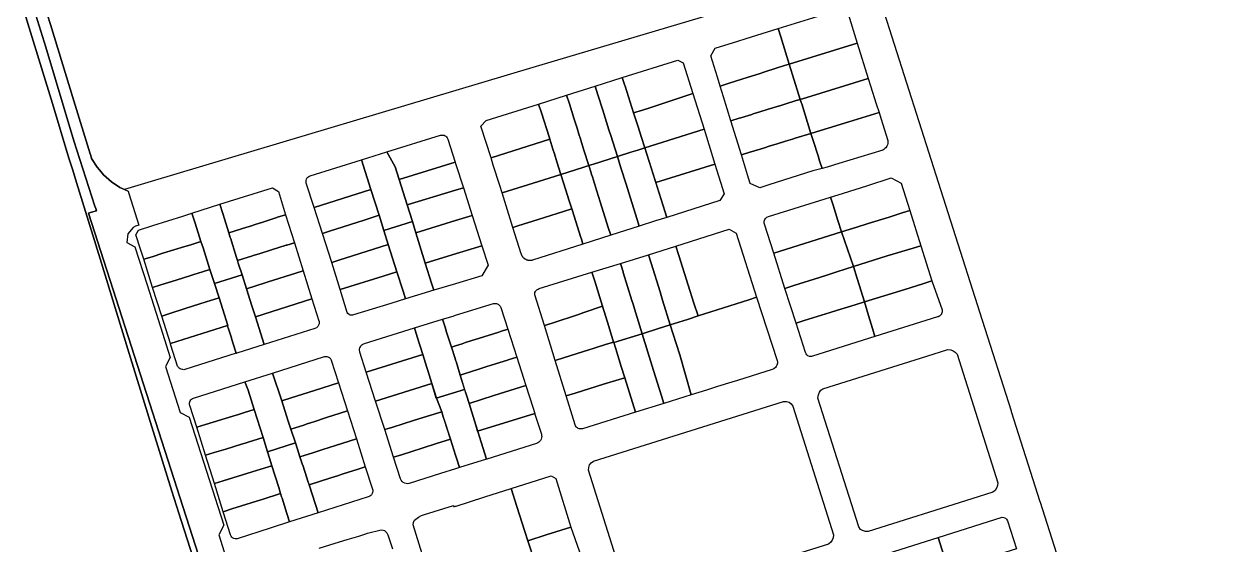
# Model space of a CAD drawing. Header units: metres. Extents: x 3 to 1005126, y 39 to 4383651.
# Drawn here: x 492759.1 to 493170.4, y 4357106.9 to 4357284.2 of the extents above; entities that cross this region are included whole.
import ezdxf

# ---------------------------------------------------------------- set-up
doc = ezdxf.new("R2010")
doc.units = ezdxf.units.M
doc.header["$MEASUREMENT"] = 0
doc.layers.add('TM_Llucmajor', color=7, linetype='Continuous')

msp = doc.modelspace()

# ---------------------------------------------------------------- linework, layer by layer
at = {"layer": 'TM_Llucmajor', "linetype": 'Continuous', "flags": 128}
for points in [[(492758.23, 4357291.55), (492760.85, 4357282.96), (492768.71, 4357257.24), (492774.33, 4357238.65), (492775.63, 4357234.56), (492776.95, 4357230.26), (492779.91, 4357220.46), (492784.9, 4357204.3), (492794.33, 4357173.59), (492801.96, 4357148.94), (492809.31, 4357125.19), (492812.49, 4357115.27), (492817.71, 4357099), (492818.49, 4357096.46), (492807.94, 4357092.97), (492694.18, 4357055.38), (492691, 4357054.33), (492658.11, 4357132.18), (492623.5, 4357214.08), (492552.24, 4357382.7)], [(492820.44, 4357097.1), (492781.02, 4357219.83), (492782.03, 4357220.16), (492783.68, 4357220.68), (492783.43, 4357221.43), (492783.17, 4357222.24), (492775.98, 4357244.54), (492766.41, 4357276.44), (492751.68, 4357323.75)], [(492751.68, 4357323.75), (492766.41, 4357276.44), (492775.98, 4357244.54), (492783.17, 4357222.24), (492783.43, 4357221.43), (492783.68, 4357220.68), (492782.03, 4357220.16), (492781.02, 4357219.83), (492820.44, 4357097.1), (492818.49, 4357096.46), (492817.71, 4357099), (492812.49, 4357115.27), (492809.31, 4357125.19), (492801.96, 4357148.94), (492794.33, 4357173.59), (492784.9, 4357204.3), (492779.91, 4357220.46), (492776.95, 4357230.26), (492775.63, 4357234.56), (492774.33, 4357238.65), (492768.71, 4357257.24), (492760.85, 4357282.96), (492758.23, 4357291.55)], [(493042.56, 4357302.41), (492932.18, 4357269.43), (492802.33, 4357230.62), (492793.2, 4357227.9), (492791.63, 4357228.59), (492788.84, 4357230.5), (492786.14, 4357232.96), (492784.73, 4357234.59), (492783.92, 4357235.51), (492782.04, 4357238.51), (492781.73, 4357239.49), (492781.56, 4357240.02), (492775.96, 4357258.13), (492768, 4357284.11), (492762.93, 4357300.16)], [(493171.76, 4356947.94), (493169.01, 4356946.75), (493166.56, 4356945.68), (493164.67, 4356944.85), (493161.66, 4356943.58), (493160.73, 4356946.11), (493153.53, 4356968.7), (493151.46, 4356975.25), (493141.07, 4357007.89), (493139.35, 4357013.32), (493108.83, 4357109.17), (493104.95, 4357121.33), (493104.89, 4357121.53), (493095.11, 4357152.25), (493095.06, 4357152.42), (493085.21, 4357183.35), (493063.67, 4357250.99), (493046.89, 4357303.71)], [(492762.93, 4357300.16), (492768, 4357284.11), (492775.96, 4357258.13), (492781.56, 4357240.02), (492781.73, 4357239.49), (492782.04, 4357238.51), (492783.92, 4357235.51), (492784.73, 4357234.59), (492786.14, 4357232.96), (492788.84, 4357230.5), (492791.63, 4357228.59), (492793.2, 4357227.9), (492794.5, 4357227.33), (492794.72, 4357226.62), (492795.43, 4357224.4), (492798.14, 4357215.8), (492796.97, 4357215.43), (492796.24, 4357215.04), (492794.33, 4357212.79), (492794.01, 4357209.85), (492796.8, 4357208.45), (492800.94, 4357195.5), (492806.15, 4357179.03), (492808.75, 4357170.72), (492807.2, 4357167.69), (492812.19, 4357152), (492815.19, 4357150.4), (492827.03, 4357113.63), (492825.33, 4357110.3), (492830.8, 4357092.97)], [(492897.17, 4357095.44), (492891.46, 4357113.73), (492891.56, 4357114.52), (492891.9, 4357115.35), (492893.26, 4357116.34), (492894.3, 4357116.89), (492895.31, 4357117.22), (492905.2, 4357120.35), (492905.34, 4357119.89), (492905.93, 4357120.08), (492906.12, 4357120.14), (492910.63, 4357121.57), (492915.91, 4357123.25), (492924.82, 4357126.08), (492926.76, 4357120.04), (492929.51, 4357111.5), (492930.52, 4357108.35), (492935.21, 4357093.74)], [(492859.52, 4357105.77), (492864.91, 4357107.47), (492869, 4357108.72), (492872.94, 4357109.88), (492875.04, 4357110.54), (492875.99, 4357110.9), (492880.53, 4357112), (492881.22, 4357111.93), (492881.68, 4357111.76), (492882.11, 4357111.47), (492882.52, 4357111.03), (492882.75, 4357110.6), (492882.83, 4357110.39), (492883.16, 4357109.37), (492883.16, 4357109.37), (492883.51, 4357108.3), (492884.4, 4357105.59)]]:
    msp.add_lwpolyline(points, dxfattribs=at)
for points in [[(493039.36, 4357287.79), (493039.49, 4357287.7), (493042.56, 4357277.76), (493019.46, 4357270.62), (493016.59, 4357279.89), (493015.71, 4357282.73), (493036.39, 4357289.13), (493037.01, 4357289.32), (493037.15, 4357289.23), (493039.36, 4357287.79)], [(492995.01, 4357266.19), (492992.77, 4357273.46), (492994.25, 4357276.09), (493001.96, 4357278.48), (493004.78, 4357279.35), (493015.71, 4357282.73), (493016.59, 4357279.89), (493019.46, 4357270.62), (493017.87, 4357270.12), (493015.06, 4357269.23), (493011.16, 4357267.99), (493009.21, 4357267.37), (493005.53, 4357266.21), (492999.03, 4357264.15), (492995.94, 4357263.17), (492995.01, 4357266.19)], [(493020.59, 4357266.95), (493019.46, 4357270.62), (493042.56, 4357277.76), (493046.35, 4357265.76), (493025.44, 4357259.3), (493023.21, 4357258.61), (493020.59, 4357266.95)], [(492963.49, 4357263.38), (492962.65, 4357266.02), (492981.53, 4357271.98), (492983.41, 4357271.05), (492986.68, 4357260.58), (492983.9, 4357259.67), (492972.03, 4357255.79), (492969.53, 4357254.97), (492966.49, 4357253.98), (492963.59, 4357263.08), (492963.49, 4357263.38)], [(492997.08, 4357259.48), (492995.94, 4357263.17), (492999.03, 4357264.15), (493005.53, 4357266.21), (493009.21, 4357267.37), (493011.16, 4357267.99), (493015.06, 4357269.23), (493017.87, 4357270.12), (493019.46, 4357270.62), (493020.59, 4357266.95), (493023.21, 4357258.61), (493021.84, 4357258.19), (493017.93, 4357256.98), (493016.97, 4357256.68), (493011.99, 4357255.15), (493009.45, 4357254.37), (493007.14, 4357253.65), (493006.68, 4357253.51), (493002.97, 4357252.36), (493002.39, 4357252.18), (492999.6, 4357251.32), (492997.08, 4357259.48)], [(492954.35, 4357260.16), (492953.42, 4357263.11), (492962.65, 4357266.02), (492963.49, 4357263.38), (492963.59, 4357263.08), (492966.49, 4357253.98), (492967.99, 4357249.28), (492969.04, 4357245.98), (492970.29, 4357242.07), (492967.92, 4357241.33), (492965.6, 4357240.59), (492960.97, 4357239.14), (492958.7, 4357246.35), (492958.11, 4357248.24), (492955.98, 4357254.98), (492954.35, 4357260.16)], [(493023.54, 4357257.59), (493023.21, 4357258.61), (493025.44, 4357259.3), (493046.35, 4357265.76), (493047.15, 4357263.22), (493049.08, 4357257.11), (493050.03, 4357254.13), (493047.12, 4357253.24), (493039.72, 4357250.97), (493032.66, 4357248.79), (493028.61, 4357247.55), (493026.86, 4357247), (493023.69, 4357257.12), (493023.54, 4357257.59)], [(492935.11, 4357254.07), (492934.17, 4357257.04), (492943.7, 4357260.05), (492944.63, 4357257.08), (492946.26, 4357251.92), (492947.24, 4357248.81), (492947.88, 4357246.79), (492948.38, 4357245.18), (492948.54, 4357244.68), (492949.6, 4357241.31), (492951.25, 4357236.08), (492949.27, 4357235.46), (492941.74, 4357233.09), (492940.41, 4357237.32), (492939.54, 4357240.07), (492939.02, 4357241.7), (492937.95, 4357245.08), (492937.72, 4357245.81), (492935.11, 4357254.07)], [(492944.63, 4357257.08), (492943.7, 4357260.05), (492953.42, 4357263.11), (492954.35, 4357260.16), (492955.98, 4357254.98), (492958.11, 4357248.24), (492958.7, 4357246.35), (492960.97, 4357239.14), (492952.83, 4357236.58), (492951.25, 4357236.08), (492949.6, 4357241.31), (492948.54, 4357244.68), (492948.38, 4357245.18), (492947.88, 4357246.79), (492947.24, 4357248.81), (492946.26, 4357251.92), (492944.63, 4357257.08)], [(492970.27, 4357242.12), (492969.04, 4357245.98), (492967.99, 4357249.28), (492966.49, 4357253.98), (492969.53, 4357254.97), (492972.03, 4357255.79), (492983.9, 4357259.67), (492986.68, 4357260.58), (492990.46, 4357248.47), (492970.27, 4357242.12)], [(492917.97, 4357238.67), (492914.55, 4357249.52), (492916.32, 4357251.41), (492934.17, 4357257.04), (492935.11, 4357254.07), (492937.72, 4357245.81), (492937.95, 4357245.08), (492917.97, 4357238.67)], [(493003.17, 4357239.72), (492999.6, 4357251.32), (493002.39, 4357252.18), (493002.97, 4357252.36), (493006.68, 4357253.51), (493007.14, 4357253.65), (493009.45, 4357254.37), (493011.99, 4357255.15), (493016.97, 4357256.68), (493017.93, 4357256.98), (493021.84, 4357258.19), (493023.21, 4357258.61), (493023.54, 4357257.59), (493023.69, 4357257.12), (493026.86, 4357247), (493021.52, 4357245.36), (493020.56, 4357245.06), (493018.19, 4357244.33), (493014.97, 4357243.35), (493013.02, 4357242.75), (493010.73, 4357242.05), (493006.55, 4357240.76), (493006.35, 4357240.7), (493003.17, 4357239.72)], [(493027.62, 4357244.59), (493026.86, 4357247), (493028.61, 4357247.55), (493032.66, 4357248.79), (493039.72, 4357250.97), (493047.12, 4357253.24), (493050.03, 4357254.13), (493050.62, 4357252.26), (493053.02, 4357244.65), (493053.06, 4357244.19), (493053, 4357243.59), (493052.87, 4357243.11), (493052.67, 4357242.67), (493052.32, 4357242.16), (493052, 4357241.84), (493051.66, 4357241.58), (493051.26, 4357241.35), (493036.38, 4357236.73), (493032.31, 4357235.57), (493030.62, 4357235.09), (493029.81, 4357237.65), (493029.26, 4357239.4), (493027.62, 4357244.59)], [(492990.46, 4357248.47), (492994.16, 4357236.61), (492974.05, 4357230.28), (492970.29, 4357242.07), (492970.27, 4357242.12), (492990.46, 4357248.47)], [(493005.27, 4357232.91), (493003.17, 4357239.72), (493006.35, 4357240.7), (493006.55, 4357240.76), (493010.73, 4357242.05), (493013.02, 4357242.75), (493014.97, 4357243.35), (493018.19, 4357244.33), (493020.56, 4357245.06), (493021.52, 4357245.36), (493026.86, 4357247), (493027.62, 4357244.59), (493029.26, 4357239.4), (493029.81, 4357237.65), (493030.62, 4357235.09), (493027.46, 4357234.25), (493012.47, 4357229.5), (493009.4, 4357228.53), (493006.16, 4357230.02), (493005.27, 4357232.91)], [(492886.72, 4357231.38), (492885.38, 4357235.66), (492882.56, 4357240.72), (492900.76, 4357246.38), (492900.97, 4357246.43), (492901.41, 4357246.48), (492901.97, 4357246.39), (492902.41, 4357246.19), (492902.62, 4357246.05), (492902.85, 4357245.83), (492903.09, 4357245.52), (492903.28, 4357245.09), (492905.79, 4357237.23), (492886.72, 4357231.38)], [(492921.71, 4357226.78), (492920.94, 4357229.24), (492918.75, 4357236.19), (492917.97, 4357238.67), (492937.95, 4357245.08), (492939.02, 4357241.7), (492939.54, 4357240.07), (492940.41, 4357237.32), (492941.74, 4357233.09), (492935.94, 4357231.26), (492921.71, 4357226.78)], [(492877.11, 4357227.96), (492873.92, 4357238.04), (492882.56, 4357240.72), (492885.38, 4357235.66), (492886.72, 4357231.38), (492889.43, 4357222.68), (492891.21, 4357216.99), (492881.53, 4357213.94), (492879.88, 4357219.17), (492877.11, 4357227.96)], [(492952.19, 4357233.07), (492952.02, 4357233.63), (492951.25, 4357236.08), (492952.83, 4357236.58), (492960.97, 4357239.14), (492962.17, 4357235.31), (492963.92, 4357229.77), (492964.87, 4357226.75), (492967.61, 4357218.04), (492968.43, 4357215.45), (492958.71, 4357212.35), (492957.89, 4357214.95), (492955.14, 4357223.69), (492953.98, 4357227.4), (492953.89, 4357227.69), (492952.46, 4357232.22), (492952.19, 4357233.07)], [(492962.17, 4357235.31), (492960.97, 4357239.14), (492965.6, 4357240.59), (492967.92, 4357241.33), (492970.29, 4357242.07), (492977.82, 4357218.45), (492973.95, 4357217.21), (492968.43, 4357215.45), (492967.61, 4357218.04), (492964.87, 4357226.75), (492963.92, 4357229.77), (492962.17, 4357235.31)], [(492857.77, 4357221.76), (492855.1, 4357230.08), (492855.06, 4357230.24), (492855.01, 4357230.52), (492855.01, 4357230.82), (492855.04, 4357231.03), (492855.15, 4357231.43), (492855.34, 4357231.79), (492855.63, 4357232.13), (492855.92, 4357232.36), (492856.42, 4357232.6), (492873.92, 4357238.04), (492877.11, 4357227.96), (492857.77, 4357221.76)], [(492889.43, 4357222.68), (492886.72, 4357231.38), (492905.79, 4357237.23), (492905.93, 4357236.79), (492908.57, 4357228.55), (492905.93, 4357227.74), (492889.43, 4357222.68)], [(492943.46, 4357227.67), (492941.74, 4357233.09), (492949.27, 4357235.46), (492951.25, 4357236.08), (492952.02, 4357233.63), (492952.19, 4357233.07), (492952.46, 4357232.22), (492953.89, 4357227.69), (492953.98, 4357227.4), (492955.14, 4357223.69), (492957.89, 4357214.95), (492958.71, 4357212.35), (492949.26, 4357209.34), (492948.73, 4357211.02), (492948.44, 4357211.94), (492945.66, 4357220.7), (492945.45, 4357221.36), (492944.49, 4357224.41), (492943.46, 4357227.67)], [(492994.16, 4357236.61), (492997.35, 4357226.42), (492995.84, 4357224.19), (492977.82, 4357218.45), (492974.05, 4357230.28), (492994.16, 4357236.61)], [(492925.42, 4357214.99), (492921.71, 4357226.78), (492935.94, 4357231.26), (492941.74, 4357233.09), (492943.46, 4357227.67), (492944.49, 4357224.41), (492945.45, 4357221.36), (492942.61, 4357220.46), (492940.46, 4357219.77), (492936.17, 4357218.41), (492934.05, 4357217.74), (492927.1, 4357215.52), (492925.42, 4357214.99)], [(493034.38, 4357222.58), (493033.49, 4357225.36), (493034.61, 4357225.71), (493037.87, 4357226.73), (493045.81, 4357229.23), (493054.19, 4357231.86), (493057.59, 4357230.13), (493060.52, 4357220.77), (493057.94, 4357219.96), (493053.5, 4357218.56), (493046.37, 4357216.32), (493042.41, 4357215.08), (493037.28, 4357213.47), (493036.03, 4357217.4), (493034.38, 4357222.58)], [(492826.65, 4357219.81), (492825.69, 4357222.88), (492843.55, 4357228.53), (492845.64, 4357227.2), (492848.08, 4357219.35), (492845.32, 4357218.46), (492845.09, 4357218.39), (492840.32, 4357216.85), (492839.19, 4357216.49), (492837.7, 4357216.01), (492836.09, 4357215.49), (492834.9, 4357215.11), (492828.75, 4357213.13), (492827.25, 4357217.9), (492826.65, 4357219.81)], [(492860.58, 4357212.99), (492857.77, 4357221.76), (492877.11, 4357227.96), (492879.88, 4357219.17), (492874.77, 4357217.54), (492863.01, 4357213.77), (492860.58, 4357212.99)], [(492891.21, 4357216.99), (492889.43, 4357222.68), (492905.93, 4357227.74), (492908.57, 4357228.55), (492911.6, 4357219.06), (492905.93, 4357217.32), (492892.41, 4357213.16), (492891.21, 4357216.99)], [(492817.16, 4357216.76), (492816.16, 4357219.87), (492825.69, 4357222.88), (492826.65, 4357219.81), (492827.25, 4357217.9), (492828.75, 4357213.13), (492829.25, 4357211.56), (492829.4, 4357211.08), (492829.63, 4357210.34), (492830.9, 4357206.29), (492831.36, 4357204.81), (492831.69, 4357203.77), (492831.96, 4357202.89), (492833.23, 4357198.87), (492823.84, 4357195.95), (492822.31, 4357200.72), (492820.44, 4357206.54), (492819.96, 4357208.05), (492819.26, 4357210.23), (492817.25, 4357216.47), (492817.16, 4357216.76)], [(493014.2, 4357206.21), (493011.03, 4357216.17), (493010.96, 4357216.43), (493010.94, 4357216.86), (493010.98, 4357217.19), (493011.14, 4357217.66), (493011.38, 4357218.05), (493011.62, 4357218.3), (493011.87, 4357218.49), (493012.35, 4357218.71), (493033.49, 4357225.36), (493034.38, 4357222.58), (493036.03, 4357217.4), (493037.28, 4357213.47), (493014.2, 4357206.21)], [(492798.69, 4357207.59), (492797.14, 4357212.49), (492797.96, 4357214.11), (492802.92, 4357215.68), (492813.08, 4357218.9), (492816.16, 4357219.87), (492817.16, 4357216.76), (492817.25, 4357216.47), (492819.26, 4357210.23), (492816.1, 4357209.25), (492814.19, 4357208.65), (492813.79, 4357208.53), (492806.31, 4357206.2), (492802.62, 4357205.05), (492799.78, 4357204.17), (492798.69, 4357207.59)], [(492829.4, 4357211.08), (492829.25, 4357211.56), (492828.75, 4357213.13), (492834.9, 4357215.11), (492836.09, 4357215.49), (492837.7, 4357216.01), (492839.19, 4357216.49), (492840.32, 4357216.85), (492845.09, 4357218.39), (492845.32, 4357218.46), (492848.08, 4357219.35), (492851.05, 4357209.8), (492848.47, 4357209), (492848.29, 4357208.94), (492843.28, 4357207.38), (492839.07, 4357206.07), (492837.07, 4357205.45), (492836.76, 4357205.35), (492831.69, 4357203.77), (492831.36, 4357204.81), (492830.9, 4357206.29), (492829.63, 4357210.34), (492829.4, 4357211.08)], [(492863.77, 4357203.05), (492860.58, 4357212.99), (492863.01, 4357213.77), (492874.77, 4357217.54), (492879.88, 4357219.17), (492881.53, 4357213.94), (492883.02, 4357209.23), (492877.96, 4357207.6), (492866.2, 4357203.83), (492863.77, 4357203.05)], [(492895.61, 4357202.9), (492892.41, 4357213.16), (492905.93, 4357217.32), (492911.6, 4357219.06), (492914.88, 4357208.8), (492912.23, 4357207.99), (492906.23, 4357206.15), (492905.93, 4357206.06), (492904.7, 4357205.68), (492895.61, 4357202.9)], [(492949.26, 4357209.34), (492932.12, 4357203.87), (492931.99, 4357203.83), (492931.85, 4357203.8), (492931.71, 4357203.77), (492931.56, 4357203.75), (492931.41, 4357203.74), (492931.26, 4357203.73), (492931.11, 4357203.73), (492930.96, 4357203.74), (492930.88, 4357203.75), (492930.8, 4357203.76), (492930.72, 4357203.77), (492930.64, 4357203.79), (492930.57, 4357203.8), (492930.49, 4357203.82), (492930.41, 4357203.84), (492930.33, 4357203.86), (492930.26, 4357203.89), (492930.18, 4357203.91), (492930.1, 4357203.94), (492930.03, 4357203.97), (492929.95, 4357204), (492929.88, 4357204.04), (492929.81, 4357204.07), (492929.74, 4357204.11), (492929.67, 4357204.15), (492929.6, 4357204.19), (492929.53, 4357204.24), (492929.46, 4357204.28), (492929.39, 4357204.33), (492929.33, 4357204.38), (492929.27, 4357204.43), (492929.21, 4357204.48), (492929.15, 4357204.54), (492929.09, 4357204.59), (492929.03, 4357204.65), (492928.98, 4357204.71), (492928.92, 4357204.76), (492928.87, 4357204.82), (492928.82, 4357204.88), (492928.77, 4357204.95), (492928.68, 4357205.07), (492928.6, 4357205.2), (492928.53, 4357205.33), (492928.46, 4357205.46), (492928.4, 4357205.6), (492928.34, 4357205.73), (492928.3, 4357205.87), (492928.26, 4357206), (492925.42, 4357214.99), (492927.1, 4357215.52), (492934.05, 4357217.74), (492936.17, 4357218.41), (492940.46, 4357219.77), (492942.61, 4357220.46), (492945.45, 4357221.36), (492945.66, 4357220.7), (492948.44, 4357211.94), (492948.73, 4357211.02), (492949.26, 4357209.34)], [(493041.37, 4357201.69), (493037.28, 4357213.47), (493042.41, 4357215.08), (493046.37, 4357216.32), (493053.5, 4357218.56), (493057.94, 4357219.96), (493060.52, 4357220.77), (493064.29, 4357208.76), (493061.63, 4357207.96), (493052.81, 4357205.29), (493041.37, 4357201.69)], [(492883.02, 4357209.23), (492881.53, 4357213.94), (492891.21, 4357216.99), (492892.41, 4357213.16), (492895.61, 4357202.9), (492897.75, 4357196.06), (492898.52, 4357193.6), (492888.9, 4357190.67), (492888.07, 4357193.29), (492885.96, 4357199.93), (492883.02, 4357209.23)], [(492981.84, 4357205.42), (492980.81, 4357208.65), (492998.96, 4357214.45), (493001.39, 4357213.08), (493008.37, 4357191.25), (493005.66, 4357190.38), (492988.41, 4357184.87), (492987.02, 4357189.23), (492985.06, 4357195.36), (492981.84, 4357205.42)], [(492802.81, 4357194.57), (492799.78, 4357204.17), (492802.62, 4357205.05), (492806.31, 4357206.2), (492813.79, 4357208.53), (492814.19, 4357208.65), (492816.1, 4357209.25), (492819.26, 4357210.23), (492819.96, 4357208.05), (492820.44, 4357206.54), (492822.31, 4357200.72), (492817.92, 4357199.33), (492817.2, 4357199.1), (492815.8, 4357198.66), (492810.77, 4357197.07), (492805.62, 4357195.45), (492802.81, 4357194.57)], [(493017.99, 4357194.26), (493014.2, 4357206.21), (493037.28, 4357213.47), (493041.37, 4357201.69), (493035.64, 4357199.89), (493032.2, 4357198.79), (493029.73, 4357198), (493020.99, 4357195.22), (493017.99, 4357194.26)], [(492833.23, 4357198.87), (492831.96, 4357202.89), (492831.69, 4357203.77), (492836.76, 4357205.35), (492837.07, 4357205.45), (492839.07, 4357206.07), (492843.28, 4357207.38), (492848.29, 4357208.94), (492848.47, 4357209), (492851.05, 4357209.8), (492854.03, 4357200.2), (492851.49, 4357199.4), (492842.11, 4357196.44), (492841.08, 4357196.12), (492834.72, 4357194.11), (492833.23, 4357198.87)], [(492866.61, 4357193.92), (492863.77, 4357203.05), (492866.2, 4357203.83), (492877.96, 4357207.6), (492883.02, 4357209.23), (492885.96, 4357199.93), (492881.25, 4357198.47), (492866.61, 4357193.92)], [(492897.75, 4357196.06), (492895.61, 4357202.9), (492904.7, 4357205.68), (492905.93, 4357206.06), (492906.23, 4357206.15), (492912.23, 4357207.99), (492914.88, 4357208.8), (492916.98, 4357202.16), (492914.8, 4357198.57), (492905.93, 4357195.86), (492898.52, 4357193.6), (492897.75, 4357196.06)], [(492972.46, 4357202.84), (492971.56, 4357205.73), (492980.81, 4357208.65), (492981.84, 4357205.42), (492985.06, 4357195.36), (492987.02, 4357189.23), (492988.41, 4357184.87), (492984.78, 4357183.71), (492978.96, 4357181.86), (492976.37, 4357190.22), (492975.86, 4357191.87), (492975.48, 4357193.08), (492972.46, 4357202.84)], [(493042.6, 4357197.63), (493041.37, 4357201.69), (493052.81, 4357205.29), (493061.63, 4357207.96), (493064.29, 4357208.76), (493068.04, 4357196.78), (493065.26, 4357195.92), (493060.64, 4357194.49), (493055.89, 4357193.01), (493049.13, 4357190.91), (493045.03, 4357189.64), (493043.26, 4357195.47), (493042.6, 4357197.63)], [(492953.27, 4357196.67), (492952.31, 4357199.75), (492961.99, 4357202.76), (492962.89, 4357199.86), (492962.94, 4357199.72), (492965.92, 4357190.11), (492966.3, 4357188.9), (492966.81, 4357187.25), (492967.72, 4357184.33), (492969.44, 4357178.8), (492959.77, 4357175.79), (492959.7, 4357176), (492958.04, 4357181.32), (492955.92, 4357188.15), (492953.27, 4357196.67)], [(492962.89, 4357199.86), (492961.99, 4357202.76), (492971.56, 4357205.73), (492972.46, 4357202.84), (492975.48, 4357193.08), (492975.86, 4357191.87), (492976.37, 4357190.22), (492978.96, 4357181.86), (492974.91, 4357180.56), (492969.44, 4357178.8), (492967.72, 4357184.33), (492966.81, 4357187.25), (492966.3, 4357188.9), (492965.92, 4357190.11), (492962.94, 4357199.72), (492962.89, 4357199.86)], [(493021.77, 4357182.42), (493017.99, 4357194.26), (493020.99, 4357195.22), (493029.73, 4357198), (493032.2, 4357198.79), (493035.64, 4357199.89), (493041.37, 4357201.69), (493042.6, 4357197.63), (493043.26, 4357195.47), (493045.03, 4357189.64), (493041.89, 4357188.67), (493039.3, 4357187.87), (493035.92, 4357186.82), (493033.35, 4357186.02), (493024.59, 4357183.3), (493021.77, 4357182.42)], [(492805.9, 4357184.83), (492802.81, 4357194.57), (492805.62, 4357195.45), (492810.77, 4357197.07), (492815.8, 4357198.66), (492817.2, 4357199.1), (492817.92, 4357199.33), (492822.31, 4357200.72), (492823.84, 4357195.95), (492825.4, 4357191.09), (492821.02, 4357189.68), (492818.9, 4357189), (492813.88, 4357187.39), (492808.68, 4357185.72), (492805.9, 4357184.83)], [(492831.48, 4357172.17), (492831.3, 4357172.11), (492831.29, 4357172.15), (492831.05, 4357172.89), (492829.66, 4357177.24), (492829.6, 4357177.43), (492828.51, 4357180.85), (492828.46, 4357181), (492828.31, 4357181.48), (492828.27, 4357181.61), (492828.43, 4357181.65), (492827.27, 4357185.27), (492825.4, 4357191.09), (492823.84, 4357195.95), (492833.23, 4357198.87), (492834.72, 4357194.11), (492836.59, 4357188.29), (492837.78, 4357184.56), (492840.81, 4357175.12), (492831.48, 4357172.17)], [(492837.78, 4357184.56), (492836.59, 4357188.29), (492834.72, 4357194.11), (492841.08, 4357196.12), (492842.11, 4357196.44), (492851.49, 4357199.4), (492854.03, 4357200.2), (492857.04, 4357190.65), (492837.78, 4357184.56)], [(492888.9, 4357190.67), (492883.92, 4357189.15), (492871.19, 4357185.25), (492870.84, 4357185.14), (492870.32, 4357185.11), (492870.03, 4357185.18), (492869.76, 4357185.3), (492869.68, 4357185.34), (492869.25, 4357185.73), (492869.05, 4357186.05), (492866.61, 4357193.92), (492881.25, 4357198.47), (492885.96, 4357199.93), (492888.07, 4357193.29), (492888.9, 4357190.67)], [(492936.18, 4357181.57), (492932.93, 4357192.11), (492932.87, 4357192.5), (492932.92, 4357192.83), (492933.06, 4357193.16), (492933.26, 4357193.46), (492933.52, 4357193.72), (492933.98, 4357194.02), (492934.38, 4357194.18), (492952.31, 4357199.75), (492953.27, 4357196.67), (492955.92, 4357188.15), (492949.51, 4357186.02), (492947.71, 4357185.42), (492938.77, 4357182.44), (492936.18, 4357181.57)], [(493046.44, 4357185.02), (493045.03, 4357189.64), (493049.13, 4357190.91), (493055.89, 4357193.01), (493060.64, 4357194.49), (493065.26, 4357195.92), (493068.04, 4357196.78), (493071.46, 4357186.98), (493071.48, 4357186.89), (493071.49, 4357186.8), (493071.5, 4357186.7), (493071.5, 4357186.61), (493071.5, 4357186.51), (493071.5, 4357186.41), (493071.49, 4357186.31), (493071.47, 4357186.21), (493071.45, 4357186.11), (493071.43, 4357186.01), (493071.4, 4357185.91), (493071.36, 4357185.81), (493071.32, 4357185.71), (493071.28, 4357185.62), (493071.23, 4357185.52), (493071.17, 4357185.43), (493071.11, 4357185.34), (493071.05, 4357185.26), (493070.98, 4357185.18), (493070.91, 4357185.1), (493070.83, 4357185.03), (493070.76, 4357184.96), (493070.68, 4357184.89), (493070.59, 4357184.83), (493070.51, 4357184.78), (493070.42, 4357184.73), (493070.34, 4357184.68), (493070.25, 4357184.64), (493070.16, 4357184.6), (493070.07, 4357184.57), (493069.98, 4357184.54), (493069.89, 4357184.52), (493048.63, 4357177.82), (493047.78, 4357180.61), (493046.44, 4357185.02)], [(492808.87, 4357175.45), (492805.9, 4357184.83), (492808.68, 4357185.72), (492813.88, 4357187.39), (492818.9, 4357189), (492821.02, 4357189.68), (492825.4, 4357191.09), (492827.27, 4357185.27), (492828.43, 4357181.65), (492828.27, 4357181.61), (492808.87, 4357175.45)], [(492840.81, 4357175.12), (492837.78, 4357184.56), (492857.04, 4357190.65), (492859.38, 4357183.25), (492859.44, 4357183.04), (492859.49, 4357182.64), (492859.45, 4357182.15), (492859.3, 4357181.68), (492859.06, 4357181.3), (492858.62, 4357180.87), (492857.99, 4357180.57), (492840.81, 4357175.12)], [(492981, 4357175.49), (492978.96, 4357181.86), (492984.78, 4357183.71), (492988.41, 4357184.87), (493005.66, 4357190.38), (493008.37, 4357191.25), (493015.34, 4357169.66), (493015.43, 4357169.17), (493015.43, 4357168.81), (493015.37, 4357168.43), (493015.24, 4357168.06), (493015.04, 4357167.69), (493014.73, 4357167.32), (493014.17, 4357166.88), (493013.63, 4357166.64), (493001.85, 4357162.94), (492999.96, 4357162.35), (492995.08, 4357160.82), (492991.25, 4357159.62), (492986.13, 4357157.99), (492982.25, 4357171.59), (492981, 4357175.49)], [(493048.63, 4357177.82), (493027.4, 4357171.13), (493026.99, 4357171.04), (493026.31, 4357171.1), (493025.81, 4357171.31), (493025.41, 4357171.64), (493025.18, 4357171.93), (493024.96, 4357172.39), (493021.77, 4357182.42), (493024.59, 4357183.3), (493033.35, 4357186.02), (493035.92, 4357186.82), (493039.3, 4357187.87), (493041.89, 4357188.67), (493045.03, 4357189.64), (493046.44, 4357185.02), (493047.78, 4357180.61), (493048.63, 4357177.82)], [(492902.43, 4357180.74), (492901.47, 4357183.72), (492905.1, 4357184.84), (492905.93, 4357185.1), (492918.79, 4357189.07), (492919.17, 4357189.14), (492919.42, 4357189.15), (492919.79, 4357189.11), (492920.1, 4357189.02), (492920.39, 4357188.88), (492920.66, 4357188.69), (492920.91, 4357188.44), (492921.07, 4357188.22), (492921.2, 4357187.98), (492921.28, 4357187.76), (492923.67, 4357180.32), (492921.19, 4357179.54), (492920.62, 4357179.36), (492913.68, 4357177.16), (492911.46, 4357176.46), (492909.33, 4357175.79), (492908.12, 4357175.41), (492905.93, 4357174.72), (492904.5, 4357174.27), (492902.75, 4357179.72), (492902.43, 4357180.74)], [(492939.84, 4357169.71), (492936.18, 4357181.57), (492938.77, 4357182.44), (492947.71, 4357185.42), (492949.51, 4357186.02), (492955.92, 4357188.15), (492958.04, 4357181.32), (492959.7, 4357176), (492957.7, 4357175.37), (492957.22, 4357175.22), (492953.41, 4357174.01), (492952.4, 4357173.69), (492951.6, 4357173.43), (492942.64, 4357170.6), (492939.84, 4357169.71)], [(492828.31, 4357181.48), (492828.46, 4357181), (492828.51, 4357180.85), (492829.6, 4357177.43), (492829.66, 4357177.24), (492831.05, 4357172.89), (492831.29, 4357172.15), (492813.82, 4357166.63), (492813.45, 4357166.55), (492813.04, 4357166.59), (492812.55, 4357166.72), (492812.2, 4357166.89), (492811.88, 4357167.11), (492811.61, 4357167.36), (492811.45, 4357167.55), (492811.29, 4357167.79), (492809.03, 4357174.94), (492808.93, 4357175.26), (492808.87, 4357175.45), (492828.27, 4357181.61), (492828.31, 4357181.48)], [(492897.8, 4357161.87), (492896.42, 4357166.33), (492896.11, 4357167.32), (492894.74, 4357171.73), (492892.87, 4357177.77), (492891.94, 4357180.78), (492901.47, 4357183.72), (492902.43, 4357180.74), (492902.75, 4357179.72), (492904.5, 4357174.27), (492905.74, 4357170.38), (492905.93, 4357169.76), (492906.07, 4357169.31), (492907.48, 4357164.76), (492909, 4357159.88), (492899.35, 4357156.89), (492897.8, 4357161.87)], [(492973.3, 4357166.34), (492969.44, 4357178.8), (492974.91, 4357180.56), (492978.96, 4357181.86), (492981, 4357175.49), (492982.25, 4357171.59), (492986.13, 4357157.99), (492983.9, 4357157.29), (492976.79, 4357155.08), (492975.99, 4357157.66), (492973.3, 4357166.34)], [(492875.51, 4357165.74), (492873.34, 4357172.5), (492873.27, 4357172.77), (492873.23, 4357173.17), (492873.26, 4357173.6), (492873.37, 4357174.04), (492873.5, 4357174.33), (492873.72, 4357174.68), (492874.03, 4357175.01), (492874.4, 4357175.29), (492874.93, 4357175.52), (492891.94, 4357180.78), (492892.87, 4357177.77), (492894.74, 4357171.73), (492875.51, 4357165.74)], [(492905.74, 4357170.38), (492904.5, 4357174.27), (492905.93, 4357174.72), (492908.12, 4357175.41), (492909.33, 4357175.79), (492911.46, 4357176.46), (492913.68, 4357177.16), (492920.62, 4357179.36), (492921.19, 4357179.54), (492923.67, 4357180.32), (492926.7, 4357170.86), (492923.86, 4357169.96), (492923.53, 4357169.85), (492916.59, 4357167.65), (492915.84, 4357167.41), (492912.78, 4357166.44), (492912.37, 4357166.31), (492907.48, 4357164.76), (492906.07, 4357169.31), (492905.93, 4357169.76), (492905.74, 4357170.38)], [(492961.04, 4357171.71), (492960.88, 4357172.23), (492959.77, 4357175.79), (492969.44, 4357178.8), (492973.3, 4357166.34), (492975.99, 4357157.66), (492976.79, 4357155.08), (492967.17, 4357152.08), (492963.5, 4357163.83), (492962.19, 4357168.02), (492961.6, 4357169.92), (492961.04, 4357171.71)], [(492943.55, 4357157.68), (492939.84, 4357169.71), (492942.64, 4357170.6), (492951.6, 4357173.43), (492952.4, 4357173.69), (492953.41, 4357174.01), (492957.22, 4357175.22), (492957.7, 4357175.37), (492959.7, 4357176), (492959.77, 4357175.79), (492960.88, 4357172.23), (492961.04, 4357171.71), (492961.6, 4357169.92), (492962.19, 4357168.02), (492963.5, 4357163.83), (492957.35, 4357161.93), (492956.25, 4357161.59), (492946.55, 4357158.6), (492943.55, 4357157.68)], [(493030.88, 4357160.06), (493066.26, 4357171.21), (493073.4, 4357173.46), (493074.41, 4357173.37), (493075.3, 4357173.04), (493075.97, 4357172.54), (493076.55, 4357171.83), (493090.39, 4357128.01), (493090.36, 4357127.11), (493090.03, 4357126.28), (493089.49, 4357125.47), (493088.75, 4357124.88), (493081.6, 4357122.61), (493046.27, 4357111.42), (493045.36, 4357111.49), (493044.43, 4357111.81), (493043.75, 4357112.2), (493043.13, 4357113.06), (493029.24, 4357156.91), (493029.38, 4357158), (493029.72, 4357158.87), (493030.21, 4357159.55), (493030.88, 4357160.06)], [(492846.73, 4357155.99), (492843.66, 4357165.44), (492861.25, 4357171.01), (492861.44, 4357171.06), (492861.68, 4357171.09), (492861.88, 4357171.09), (492862.15, 4357171.06), (492862.44, 4357170.98), (492862.64, 4357170.89), (492862.82, 4357170.79), (492863, 4357170.66), (492863.19, 4357170.49), (492863.36, 4357170.28), (492863.46, 4357170.13), (492863.53, 4357169.98), (492863.61, 4357169.79), (492866.08, 4357162.06), (492857.91, 4357159.5), (492849.92, 4357156.99), (492846.73, 4357155.99)], [(492878.66, 4357155.9), (492875.51, 4357165.74), (492894.74, 4357171.73), (492896.11, 4357167.32), (492896.42, 4357166.33), (492897.8, 4357161.87), (492878.66, 4357155.9)], [(492909.62, 4357157.88), (492907.48, 4357164.76), (492912.37, 4357166.31), (492912.78, 4357166.44), (492915.84, 4357167.41), (492916.59, 4357167.65), (492923.53, 4357169.85), (492923.86, 4357169.96), (492926.7, 4357170.86), (492929.02, 4357163.64), (492929.79, 4357161.23), (492918.97, 4357157.78), (492910.49, 4357155.07), (492909.62, 4357157.88)], [(492835.34, 4357159.65), (492834.17, 4357162.44), (492843.66, 4357165.44), (492846.73, 4357155.99), (492848.41, 4357150.82), (492848.98, 4357149.07), (492849.88, 4357146.32), (492851.39, 4357141.65), (492841.94, 4357138.57), (492840.41, 4357143.46), (492837.42, 4357153), (492835.34, 4357159.65)], [(492817.81, 4357146.96), (492815.46, 4357154.43), (492815.41, 4357154.61), (492815.37, 4357154.93), (492815.38, 4357155.25), (492815.46, 4357155.62), (492815.6, 4357155.96), (492815.79, 4357156.26), (492816.08, 4357156.56), (492816.41, 4357156.78), (492816.77, 4357156.93), (492834.17, 4357162.44), (492835.34, 4357159.65), (492837.42, 4357153), (492834.11, 4357151.98), (492832.01, 4357151.33), (492830.11, 4357150.75), (492820.76, 4357147.87), (492817.81, 4357146.96)], [(492848.98, 4357149.07), (492848.41, 4357150.82), (492846.73, 4357155.99), (492849.92, 4357156.99), (492857.91, 4357159.5), (492866.08, 4357162.06), (492869.11, 4357152.55), (492866.63, 4357151.75), (492861.99, 4357150.24), (492857.68, 4357148.84), (492856.84, 4357148.57), (492855.11, 4357148.01), (492854.22, 4357147.72), (492849.88, 4357146.32), (492848.98, 4357149.07)], [(492881.78, 4357146.19), (492878.66, 4357155.9), (492897.8, 4357161.87), (492899.37, 4357156.82), (492901.2, 4357152.24), (492896.4, 4357150.75), (492891.54, 4357149.23), (492884.51, 4357147.04), (492881.78, 4357146.19)], [(492913.42, 4357145.64), (492912.79, 4357147.67), (492910.49, 4357155.07), (492918.97, 4357157.78), (492929.79, 4357161.23), (492932.16, 4357153.84), (492932.86, 4357151.65), (492913.42, 4357145.64)], [(492967.17, 4357152.08), (492949.13, 4357146.46), (492948.76, 4357146.38), (492948.36, 4357146.38), (492947.99, 4357146.45), (492947.61, 4357146.6), (492947.36, 4357146.75), (492947.15, 4357146.92), (492946.93, 4357147.17), (492946.76, 4357147.43), (492946.6, 4357147.79), (492943.55, 4357157.68), (492946.55, 4357158.6), (492956.25, 4357161.59), (492957.35, 4357161.93), (492963.5, 4357163.83), (492967.17, 4357152.08)], [(492909, 4357159.88), (492909.62, 4357157.88), (492910.49, 4357155.07), (492912.79, 4357147.67), (492916.38, 4357136.1), (492907.29, 4357133.24), (492906.38, 4357136.09), (492905.93, 4357137.49), (492904.17, 4357142.97), (492902.02, 4357149.66), (492901.73, 4357150.56), (492901.2, 4357152.24), (492899.37, 4357156.82), (492899.35, 4357156.89), (492909, 4357159.88)], [(492820.8, 4357137.42), (492817.81, 4357146.96), (492820.76, 4357147.87), (492830.11, 4357150.75), (492832.01, 4357151.33), (492834.11, 4357151.98), (492837.42, 4357153), (492840.41, 4357143.46), (492835.32, 4357141.89), (492834.95, 4357141.78), (492834.26, 4357141.57), (492833.1, 4357141.21), (492827.7, 4357139.55), (492823.76, 4357138.33), (492820.8, 4357137.42)], [(492851.39, 4357141.65), (492849.88, 4357146.32), (492854.22, 4357147.72), (492855.11, 4357148.01), (492856.84, 4357148.57), (492857.68, 4357148.84), (492861.99, 4357150.24), (492866.63, 4357151.75), (492869.11, 4357152.55), (492872.15, 4357143.02), (492869.69, 4357142.23), (492865.03, 4357140.74), (492860.71, 4357139.36), (492860.44, 4357139.27), (492857.28, 4357138.26), (492855.91, 4357137.82), (492855.81, 4357137.79), (492852.95, 4357136.87), (492852.1, 4357139.47), (492851.39, 4357141.65)], [(492952.82, 4357135.47), (493017.52, 4357155.79), (493018.53, 4357155.78), (493019.42, 4357155.47), (493020.13, 4357154.93), (493020.63, 4357154.16), (493034.47, 4357110.32), (493034.39, 4357109.33), (493034.09, 4357108.51), (493033.63, 4357107.81), (493032.83, 4357107.18), (492968.07, 4357086.84), (492967.08, 4357086.84), (492966.11, 4357087.22), (492965.48, 4357087.64), (492964.94, 4357088.48), (492951.18, 4357132.33), (492951.25, 4357133.32), (492951.52, 4357134.18), (492952.05, 4357134.91), (492952.82, 4357135.47)], [(492884.8, 4357136.76), (492881.78, 4357146.19), (492884.51, 4357147.04), (492891.54, 4357149.23), (492896.4, 4357150.75), (492901.2, 4357152.24), (492901.73, 4357150.56), (492904.17, 4357142.97), (492899.4, 4357141.44), (492894.54, 4357139.88), (492887.51, 4357137.62), (492884.8, 4357136.76)], [(492932.92, 4357151.45), (492935.11, 4357144.62), (492935.2, 4357144.22), (492935.23, 4357143.82), (492935.17, 4357143.34), (492935.03, 4357142.89), (492934.82, 4357142.49), (492934.59, 4357142.18), (492934.28, 4357141.89), (492933.9, 4357141.64), (492933.48, 4357141.47), (492916.51, 4357136.14), (492916.38, 4357136.1), (492913.46, 4357145.52), (492913.42, 4357145.64), (492932.86, 4357151.65), (492932.92, 4357151.45)], [(492823.82, 4357127.8), (492820.8, 4357137.42), (492823.76, 4357138.33), (492827.7, 4357139.55), (492833.1, 4357141.21), (492834.26, 4357141.57), (492834.95, 4357141.78), (492835.32, 4357141.89), (492840.41, 4357143.46), (492841.94, 4357138.57), (492842.62, 4357136.39), (492843.41, 4357133.88), (492839.64, 4357132.71), (492836.68, 4357131.79), (492826.79, 4357128.72), (492823.82, 4357127.8)], [(492843.41, 4357133.88), (492842.62, 4357136.39), (492841.94, 4357138.57), (492851.39, 4357141.65), (492852.1, 4357139.47), (492852.95, 4357136.87), (492853.84, 4357134.15), (492853.88, 4357134.02), (492855.29, 4357129.7), (492855.52, 4357128.99), (492856.05, 4357127.35), (492858.24, 4357120.63), (492859.15, 4357117.83), (492849.41, 4357114.71), (492848.51, 4357117.57), (492846.87, 4357122.81), (492846.72, 4357123.3), (492846.37, 4357124.41), (492845.72, 4357126.49), (492843.41, 4357133.88)], [(492853.88, 4357134.02), (492853.84, 4357134.15), (492852.95, 4357136.87), (492855.81, 4357137.79), (492855.91, 4357137.82), (492857.28, 4357138.26), (492860.44, 4357139.27), (492860.71, 4357139.36), (492865.03, 4357140.74), (492869.69, 4357142.23), (492872.15, 4357143.02), (492875.19, 4357133.5), (492872.75, 4357132.72), (492867.6, 4357131.06), (492865.75, 4357130.47), (492863.48, 4357129.74), (492856.05, 4357127.35), (492855.52, 4357128.99), (492855.29, 4357129.7), (492853.88, 4357134.02)], [(492905.93, 4357132.81), (492900.76, 4357131.19), (492890.17, 4357127.85), (492890.02, 4357127.81), (492889.54, 4357127.74), (492889.05, 4357127.77), (492888.63, 4357127.88), (492888.09, 4357128.16), (492887.68, 4357128.51), (492887.38, 4357128.91), (492887.25, 4357129.16), (492887.16, 4357129.4), (492884.8, 4357136.76), (492887.51, 4357137.62), (492894.54, 4357139.88), (492899.4, 4357141.44), (492904.17, 4357142.97), (492905.93, 4357137.49), (492906.38, 4357136.09), (492907.29, 4357133.24), (492905.93, 4357132.81)], [(492826.83, 4357118.19), (492823.82, 4357127.8), (492826.79, 4357128.72), (492836.68, 4357131.79), (492839.64, 4357132.71), (492843.41, 4357133.88), (492845.72, 4357126.49), (492846.37, 4357124.41), (492840.1, 4357122.42), (492839.66, 4357122.28), (492829.81, 4357119.14), (492826.83, 4357118.19)], [(492858.24, 4357120.63), (492856.05, 4357127.35), (492863.48, 4357129.74), (492865.75, 4357130.47), (492867.6, 4357131.06), (492872.75, 4357132.72), (492875.19, 4357133.5), (492877.63, 4357125.87), (492877.7, 4357125.57), (492877.73, 4357125.28), (492877.68, 4357124.78), (492877.54, 4357124.37), (492877.31, 4357124), (492877.02, 4357123.69), (492876.72, 4357123.48), (492876.45, 4357123.35), (492876.13, 4357123.25), (492859.15, 4357117.83), (492858.24, 4357120.63)], [(492926.76, 4357120.04), (492924.82, 4357126.08), (492933.78, 4357128.92), (492938.48, 4357130.41), (492939.98, 4357129.48), (492945.15, 4357112.98), (492936.78, 4357110.33), (492930.52, 4357108.35), (492929.51, 4357111.5), (492926.76, 4357120.04)], [(492842.83, 4357112.61), (492831.54, 4357109), (492831.27, 4357108.94), (492830.93, 4357108.93), (492830.4, 4357109.06), (492830.04, 4357109.27), (492829.74, 4357109.55), (492829.51, 4357109.86), (492829.31, 4357110.32), (492826.83, 4357118.19), (492829.81, 4357119.14), (492839.66, 4357122.28), (492840.1, 4357122.42), (492846.37, 4357124.41), (492846.72, 4357123.3), (492846.87, 4357122.81), (492848.51, 4357117.57), (492849.41, 4357114.71), (492842.83, 4357112.61)], [(493073.68, 4357098.28), (493070.13, 4357109.47), (493091.9, 4357116.35), (493092.52, 4357116.29), (493093.07, 4357116.05), (493093.45, 4357115.65), (493093.69, 4357115.12), (493096.79, 4357105.52), (493073.68, 4357098.28)], [(492933.69, 4357075.83), (492928.82, 4357091.71), (492929.92, 4357092.05), (492935.21, 4357093.74), (492930.52, 4357108.35), (492936.78, 4357110.33), (492945.15, 4357112.98), (492948.01, 4357104.84), (492954.68, 4357084.09), (492954.45, 4357083.1), (492954.06, 4357082.45), (492953.39, 4357082.02), (492933.69, 4357075.83)], [(493050.75, 4357090.97), (493047.85, 4357100.27), (493047.85, 4357101.14), (493048.05, 4357101.81), (493048.45, 4357102.41), (493048.93, 4357102.77), (493070.13, 4357109.47), (493073.68, 4357098.28), (493050.75, 4357090.97)]]:
    msp.add_lwpolyline(points, close=True, dxfattribs=at)

doc.saveas('drawing.dxf')
